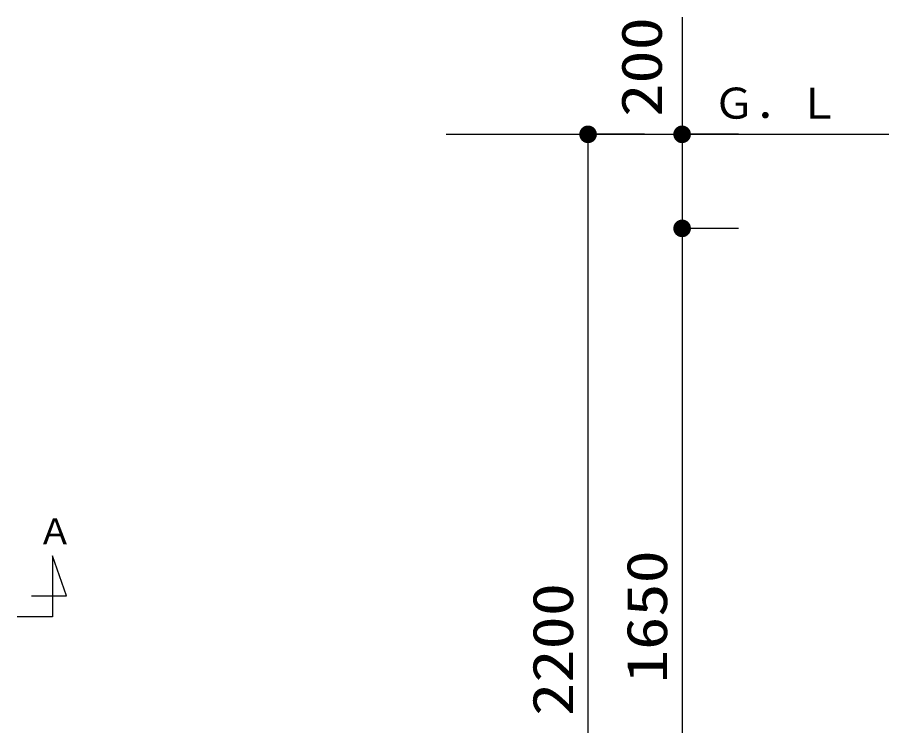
# Model space of a CAD drawing. Units: millimetres, scale not verified. Extents: x -8093 to 8093, y -5792 to 5792.
# Drawn here: x -3050 to -1211, y 521 to 2027 of the extents above; entities that cross this region are included whole.
import ezdxf
from ezdxf.enums import TextEntityAlignment as Align

# ---------------------------------------------------------------- set-up
doc = ezdxf.new("R2010")
doc.units = ezdxf.units.MM
doc.header["$LTSCALE"] = 30
for name, color, linetype, lineweight in [('0-1_00クル-フ-0躯体', 3, 'Continuous', 25), ('0-2_00クル-フ-1機器', 2, 'Continuous', 25), ('0-3_00クル-フ-6寸法', 132, 'Continuous', 25)]:
    doc.layers.add(name, color=color, linetype=linetype, lineweight=lineweight)
doc.styles.add('ＭＳ ゴシック', font='')
doc.styles.get('ＭＳ ゴシック').set_extended_font_data('MS Gothic')

msp = doc.modelspace()

# ---------------------------------------------------------------- linework, layer by layer
at = {"layer": '0-1_00クル-フ-0躯体'}
for points in [[(-2974.95, 882.19), (-2974.95, 752.19), (-3049.95, 752.19)], [(-3019.95, 797.19), (-2944.95, 797.19), (-2974.95, 882.19)]]:
    msp.add_lwpolyline(points, dxfattribs=at)
at = {"layer": '0-2_00クル-フ-1機器'}
msp.add_line((-2138.14, 1778.37), (1514.53, 1778.37), dxfattribs=at)
at = {"layer": '0-3_00クル-フ-6寸法', "color": 4}
for p, q in [((-1635.42, 1778.37), (-1635.42, 2027.27)), ((-1716, 1778.37), (-1836, 1778.37)), ((-1836, -421.26), (-1836, 1778.37)), ((-1516, 1778.37), (-1636, 1778.37)), ((-1636, 1778.37), (-1636, 1578.37)), ((-1516, 1578.37), (-1636, 1578.37)), ((-1516, 1578.37), (-1636, 1578.37)), ((-1636, 1578.37), (-1636, -71.63))]:
    msp.add_line(p, q, dxfattribs=at)
at = {"layer": '0-3_00クル-フ-6寸法'}
for points in [[(-1836, 1778.37), (-1854.41, 1781.88), (-1853.83, 1784.16)], [(-1836, 1778.37), (-1853.83, 1784.16), (-1852.96, 1786.35)], [(-1836, 1778.37), (-1852.96, 1786.35), (-1851.83, 1788.42)], [(-1836, 1778.37), (-1851.83, 1788.42), (-1850.44, 1790.32)], [(-1836, 1778.37), (-1850.44, 1790.32), (-1848.83, 1792.04)], [(-1836, 1778.37), (-1848.83, 1792.04), (-1847.02, 1793.54)], [(-1836, 1778.37), (-1847.02, 1793.54), (-1845.03, 1794.8)], [(-1836, 1778.37), (-1845.03, 1794.8), (-1842.9, 1795.8)], [(-1836, 1778.37), (-1842.9, 1795.8), (-1840.66, 1796.53)], [(-1836, 1778.37), (-1840.66, 1796.53), (-1838.35, 1796.97)], [(-1836, 1778.37), (-1838.35, 1796.97), (-1836, 1797.12)], [(-1836, 1778.37), (-1836, 1797.12), (-1833.65, 1796.97)], [(-1836, 1778.37), (-1833.65, 1796.97), (-1831.33, 1796.53)], [(-1836, 1778.37), (-1831.33, 1796.53), (-1829.09, 1795.8)], [(-1836, 1778.37), (-1829.09, 1795.8), (-1826.96, 1794.8)], [(-1836, 1778.37), (-1826.96, 1794.8), (-1824.97, 1793.54)], [(-1836, 1778.37), (-1824.97, 1793.54), (-1823.16, 1792.04)], [(-1836, 1778.37), (-1823.16, 1792.04), (-1821.55, 1790.32)], [(-1836, 1778.37), (-1821.55, 1790.32), (-1820.16, 1788.42)], [(-1836, 1778.37), (-1820.16, 1788.42), (-1819.03, 1786.35)], [(-1836, 1778.37), (-1819.03, 1786.35), (-1818.16, 1784.16)], [(-1836, 1778.37), (-1818.16, 1784.16), (-1817.58, 1781.88)], [(-1636, 1778.37), (-1654.41, 1781.88), (-1653.83, 1784.16)], [(-1636, 1778.37), (-1653.83, 1784.16), (-1652.96, 1786.35)], [(-1636, 1778.37), (-1652.96, 1786.35), (-1651.83, 1788.42)], [(-1636, 1778.37), (-1651.83, 1788.42), (-1650.44, 1790.32)], [(-1636, 1778.37), (-1650.44, 1790.32), (-1648.83, 1792.04)], [(-1636, 1778.37), (-1648.83, 1792.04), (-1647.02, 1793.54)], [(-1636, 1778.37), (-1647.02, 1793.54), (-1645.03, 1794.8)], [(-1636, 1778.37), (-1645.03, 1794.8), (-1642.9, 1795.8)], [(-1636, 1778.37), (-1642.9, 1795.8), (-1640.66, 1796.53)], [(-1636, 1778.37), (-1640.66, 1796.53), (-1638.35, 1796.97)], [(-1636, 1778.37), (-1638.35, 1796.97), (-1636, 1797.12)], [(-1636, 1778.37), (-1636, 1797.12), (-1633.65, 1796.97)], [(-1636, 1778.37), (-1633.65, 1796.97), (-1631.33, 1796.53)], [(-1636, 1778.37), (-1631.33, 1796.53), (-1629.09, 1795.8)], [(-1636, 1778.37), (-1629.09, 1795.8), (-1626.96, 1794.8)], [(-1636, 1778.37), (-1626.96, 1794.8), (-1624.97, 1793.54)], [(-1636, 1778.37), (-1624.97, 1793.54), (-1623.16, 1792.04)], [(-1636, 1778.37), (-1623.16, 1792.04), (-1621.55, 1790.32)], [(-1636, 1778.37), (-1621.55, 1790.32), (-1620.16, 1788.42)], [(-1636, 1778.37), (-1620.16, 1788.42), (-1619.03, 1786.35)], [(-1636, 1778.37), (-1619.03, 1786.35), (-1618.16, 1784.16)], [(-1636, 1778.37), (-1618.16, 1784.16), (-1617.58, 1781.88)], [(-1836, 1778.37), (-1854.71, 1779.55), (-1854.41, 1781.88)], [(-1836, 1778.37), (-1854.71, 1777.19), (-1854.71, 1779.55)], [(-1836, 1778.37), (-1854.41, 1774.86), (-1854.71, 1777.19)], [(-1836, 1778.37), (-1853.83, 1772.58), (-1854.41, 1774.86)], [(-1836, 1778.37), (-1852.96, 1770.39), (-1853.83, 1772.58)], [(-1836, 1778.37), (-1851.83, 1768.32), (-1852.96, 1770.39)], [(-1836, 1778.37), (-1850.44, 1766.42), (-1851.83, 1768.32)], [(-1836, 1778.37), (-1848.83, 1764.7), (-1850.44, 1766.42)], [(-1836, 1778.37), (-1847.02, 1763.2), (-1848.83, 1764.7)], [(-1836, 1778.37), (-1845.03, 1761.94), (-1847.02, 1763.2)], [(-1836, 1778.37), (-1842.9, 1760.94), (-1845.03, 1761.94)], [(-1836, 1778.37), (-1840.66, 1760.21), (-1842.9, 1760.94)], [(-1836, 1778.37), (-1838.35, 1759.77), (-1840.66, 1760.21)], [(-1836, 1778.37), (-1836, 1759.62), (-1838.35, 1759.77)], [(-1836, 1778.37), (-1817.58, 1781.88), (-1817.28, 1779.55)], [(-1836, 1778.37), (-1817.28, 1779.55), (-1817.28, 1777.19)], [(-1836, 1778.37), (-1833.65, 1759.77), (-1836, 1759.62)], [(-1836, 1778.37), (-1831.33, 1760.21), (-1833.65, 1759.77)], [(-1836, 1778.37), (-1829.09, 1760.94), (-1831.33, 1760.21)], [(-1836, 1778.37), (-1826.96, 1761.94), (-1829.09, 1760.94)], [(-1836, 1778.37), (-1824.97, 1763.2), (-1826.96, 1761.94)], [(-1836, 1778.37), (-1823.16, 1764.7), (-1824.97, 1763.2)], [(-1836, 1778.37), (-1821.55, 1766.42), (-1823.16, 1764.7)], [(-1836, 1778.37), (-1820.16, 1768.32), (-1821.55, 1766.42)], [(-1836, 1778.37), (-1819.03, 1770.39), (-1820.16, 1768.32)], [(-1836, 1778.37), (-1818.16, 1772.58), (-1819.03, 1770.39)], [(-1836, 1778.37), (-1817.58, 1774.86), (-1818.16, 1772.58)], [(-1836, 1778.37), (-1817.28, 1777.19), (-1817.58, 1774.86)], [(-1636, 1778.37), (-1654.71, 1779.55), (-1654.41, 1781.88)], [(-1636, 1778.37), (-1654.71, 1777.19), (-1654.71, 1779.55)], [(-1636, 1778.37), (-1654.41, 1774.86), (-1654.71, 1777.19)], [(-1636, 1778.37), (-1653.83, 1772.58), (-1654.41, 1774.86)], [(-1636, 1778.37), (-1652.96, 1770.39), (-1653.83, 1772.58)], [(-1636, 1778.37), (-1651.83, 1768.32), (-1652.96, 1770.39)], [(-1636, 1778.37), (-1650.44, 1766.42), (-1651.83, 1768.32)], [(-1636, 1778.37), (-1648.83, 1764.7), (-1650.44, 1766.42)], [(-1636, 1778.37), (-1647.02, 1763.2), (-1648.83, 1764.7)], [(-1636, 1778.37), (-1645.03, 1761.94), (-1647.02, 1763.2)], [(-1636, 1778.37), (-1642.9, 1760.94), (-1645.03, 1761.94)], [(-1636, 1778.37), (-1640.66, 1760.21), (-1642.9, 1760.94)], [(-1636, 1778.37), (-1638.35, 1759.77), (-1640.66, 1760.21)], [(-1636, 1778.37), (-1636, 1759.62), (-1638.35, 1759.77)], [(-1636, 1778.37), (-1617.58, 1781.88), (-1617.28, 1779.55)], [(-1636, 1778.37), (-1617.28, 1779.55), (-1617.28, 1777.19)], [(-1636, 1778.37), (-1633.65, 1759.77), (-1636, 1759.62)], [(-1636, 1778.37), (-1631.33, 1760.21), (-1633.65, 1759.77)], [(-1636, 1778.37), (-1629.09, 1760.94), (-1631.33, 1760.21)], [(-1636, 1778.37), (-1626.96, 1761.94), (-1629.09, 1760.94)], [(-1636, 1778.37), (-1624.97, 1763.2), (-1626.96, 1761.94)], [(-1636, 1778.37), (-1623.16, 1764.7), (-1624.97, 1763.2)], [(-1636, 1778.37), (-1621.55, 1766.42), (-1623.16, 1764.7)], [(-1636, 1778.37), (-1620.16, 1768.32), (-1621.55, 1766.42)], [(-1636, 1778.37), (-1619.03, 1770.39), (-1620.16, 1768.32)], [(-1636, 1778.37), (-1618.16, 1772.58), (-1619.03, 1770.39)], [(-1636, 1778.37), (-1617.58, 1774.86), (-1618.16, 1772.58)], [(-1636, 1778.37), (-1617.28, 1777.19), (-1617.58, 1774.86)], [(-1636, 1578.37), (-1654.71, 1579.55), (-1654.41, 1581.88)], [(-1636, 1578.37), (-1654.71, 1579.55), (-1654.41, 1581.88)], [(-1636, 1578.37), (-1654.41, 1581.88), (-1653.83, 1584.16)], [(-1636, 1578.37), (-1654.41, 1581.88), (-1653.83, 1584.16)], [(-1636, 1578.37), (-1653.83, 1584.16), (-1652.96, 1586.35)], [(-1636, 1578.37), (-1653.83, 1584.16), (-1652.96, 1586.35)], [(-1636, 1578.37), (-1652.96, 1586.35), (-1651.83, 1588.42)], [(-1636, 1578.37), (-1652.96, 1586.35), (-1651.83, 1588.42)], [(-1636, 1578.37), (-1651.83, 1588.42), (-1650.44, 1590.32)], [(-1636, 1578.37), (-1651.83, 1588.42), (-1650.44, 1590.32)], [(-1636, 1578.37), (-1650.44, 1590.32), (-1648.83, 1592.04)], [(-1636, 1578.37), (-1650.44, 1590.32), (-1648.83, 1592.04)], [(-1636, 1578.37), (-1648.83, 1592.04), (-1647.02, 1593.54)], [(-1636, 1578.37), (-1648.83, 1592.04), (-1647.02, 1593.54)], [(-1636, 1578.37), (-1647.02, 1593.54), (-1645.03, 1594.8)], [(-1636, 1578.37), (-1647.02, 1593.54), (-1645.03, 1594.8)], [(-1636, 1578.37), (-1645.03, 1594.8), (-1642.9, 1595.8)], [(-1636, 1578.37), (-1645.03, 1594.8), (-1642.9, 1595.8)], [(-1636, 1578.37), (-1642.9, 1595.8), (-1640.66, 1596.53)], [(-1636, 1578.37), (-1642.9, 1595.8), (-1640.66, 1596.53)], [(-1636, 1578.37), (-1640.66, 1596.53), (-1638.35, 1596.97)], [(-1636, 1578.37), (-1640.66, 1596.53), (-1638.35, 1596.97)], [(-1636, 1578.37), (-1638.35, 1596.97), (-1636, 1597.12)], [(-1636, 1578.37), (-1638.35, 1596.97), (-1636, 1597.12)], [(-1636, 1578.37), (-1636, 1597.12), (-1633.65, 1596.97)], [(-1636, 1578.37), (-1636, 1597.12), (-1633.65, 1596.97)], [(-1636, 1578.37), (-1633.65, 1596.97), (-1631.33, 1596.53)], [(-1636, 1578.37), (-1633.65, 1596.97), (-1631.33, 1596.53)], [(-1636, 1578.37), (-1631.33, 1596.53), (-1629.09, 1595.8)], [(-1636, 1578.37), (-1631.33, 1596.53), (-1629.09, 1595.8)], [(-1636, 1578.37), (-1629.09, 1595.8), (-1626.96, 1594.8)], [(-1636, 1578.37), (-1629.09, 1595.8), (-1626.96, 1594.8)], [(-1636, 1578.37), (-1626.96, 1594.8), (-1624.97, 1593.54)], [(-1636, 1578.37), (-1626.96, 1594.8), (-1624.97, 1593.54)], [(-1636, 1578.37), (-1624.97, 1593.54), (-1623.16, 1592.04)], [(-1636, 1578.37), (-1624.97, 1593.54), (-1623.16, 1592.04)], [(-1636, 1578.37), (-1623.16, 1592.04), (-1621.55, 1590.32)], [(-1636, 1578.37), (-1623.16, 1592.04), (-1621.55, 1590.32)], [(-1636, 1578.37), (-1621.55, 1590.32), (-1620.16, 1588.42)], [(-1636, 1578.37), (-1621.55, 1590.32), (-1620.16, 1588.42)], [(-1636, 1578.37), (-1620.16, 1588.42), (-1619.03, 1586.35)], [(-1636, 1578.37), (-1620.16, 1588.42), (-1619.03, 1586.35)], [(-1636, 1578.37), (-1619.03, 1586.35), (-1618.16, 1584.16)], [(-1636, 1578.37), (-1619.03, 1586.35), (-1618.16, 1584.16)], [(-1636, 1578.37), (-1618.16, 1584.16), (-1617.58, 1581.88)], [(-1636, 1578.37), (-1618.16, 1584.16), (-1617.58, 1581.88)], [(-1636, 1578.37), (-1617.58, 1581.88), (-1617.28, 1579.55)], [(-1636, 1578.37), (-1617.58, 1581.88), (-1617.28, 1579.55)], [(-1636, 1578.37), (-1654.71, 1577.19), (-1654.71, 1579.55)], [(-1636, 1578.37), (-1654.71, 1577.19), (-1654.71, 1579.55)], [(-1636, 1578.37), (-1654.41, 1574.86), (-1654.71, 1577.19)], [(-1636, 1578.37), (-1654.41, 1574.86), (-1654.71, 1577.19)], [(-1636, 1578.37), (-1653.83, 1572.58), (-1654.41, 1574.86)], [(-1636, 1578.37), (-1653.83, 1572.58), (-1654.41, 1574.86)], [(-1636, 1578.37), (-1652.96, 1570.39), (-1653.83, 1572.58)], [(-1636, 1578.37), (-1652.96, 1570.39), (-1653.83, 1572.58)], [(-1636, 1578.37), (-1651.83, 1568.32), (-1652.96, 1570.39)], [(-1636, 1578.37), (-1651.83, 1568.32), (-1652.96, 1570.39)], [(-1636, 1578.37), (-1650.44, 1566.42), (-1651.83, 1568.32)], [(-1636, 1578.37), (-1650.44, 1566.42), (-1651.83, 1568.32)], [(-1636, 1578.37), (-1648.83, 1564.7), (-1650.44, 1566.42)], [(-1636, 1578.37), (-1648.83, 1564.7), (-1650.44, 1566.42)], [(-1636, 1578.37), (-1647.02, 1563.2), (-1648.83, 1564.7)], [(-1636, 1578.37), (-1647.02, 1563.2), (-1648.83, 1564.7)], [(-1636, 1578.37), (-1645.03, 1561.94), (-1647.02, 1563.2)], [(-1636, 1578.37), (-1645.03, 1561.94), (-1647.02, 1563.2)], [(-1636, 1578.37), (-1642.9, 1560.94), (-1645.03, 1561.94)], [(-1636, 1578.37), (-1642.9, 1560.94), (-1645.03, 1561.94)], [(-1636, 1578.37), (-1640.66, 1560.21), (-1642.9, 1560.94)], [(-1636, 1578.37), (-1640.66, 1560.21), (-1642.9, 1560.94)], [(-1636, 1578.37), (-1638.35, 1559.77), (-1640.66, 1560.21)], [(-1636, 1578.37), (-1638.35, 1559.77), (-1640.66, 1560.21)], [(-1636, 1578.37), (-1636, 1559.62), (-1638.35, 1559.77)], [(-1636, 1578.37), (-1636, 1559.62), (-1638.35, 1559.77)], [(-1636, 1578.37), (-1617.28, 1579.55), (-1617.28, 1577.19)], [(-1636, 1578.37), (-1617.28, 1579.55), (-1617.28, 1577.19)], [(-1636, 1578.37), (-1633.65, 1559.77), (-1636, 1559.62)], [(-1636, 1578.37), (-1631.33, 1560.21), (-1633.65, 1559.77)], [(-1636, 1578.37), (-1629.09, 1560.94), (-1631.33, 1560.21)], [(-1636, 1578.37), (-1626.96, 1561.94), (-1629.09, 1560.94)], [(-1636, 1578.37), (-1624.97, 1563.2), (-1626.96, 1561.94)], [(-1636, 1578.37), (-1623.16, 1564.7), (-1624.97, 1563.2)], [(-1636, 1578.37), (-1621.55, 1566.42), (-1623.16, 1564.7)], [(-1636, 1578.37), (-1620.16, 1568.32), (-1621.55, 1566.42)], [(-1636, 1578.37), (-1619.03, 1570.39), (-1620.16, 1568.32)], [(-1636, 1578.37), (-1618.16, 1572.58), (-1619.03, 1570.39)], [(-1636, 1578.37), (-1617.58, 1574.86), (-1618.16, 1572.58)], [(-1636, 1578.37), (-1617.28, 1577.19), (-1617.58, 1574.86)], [(-1636, 1578.37), (-1633.65, 1559.77), (-1636, 1559.62)], [(-1636, 1578.37), (-1631.33, 1560.21), (-1633.65, 1559.77)], [(-1636, 1578.37), (-1629.09, 1560.94), (-1631.33, 1560.21)], [(-1636, 1578.37), (-1626.96, 1561.94), (-1629.09, 1560.94)], [(-1636, 1578.37), (-1624.97, 1563.2), (-1626.96, 1561.94)], [(-1636, 1578.37), (-1623.16, 1564.7), (-1624.97, 1563.2)], [(-1636, 1578.37), (-1621.55, 1566.42), (-1623.16, 1564.7)], [(-1636, 1578.37), (-1620.16, 1568.32), (-1621.55, 1566.42)], [(-1636, 1578.37), (-1619.03, 1570.39), (-1620.16, 1568.32)], [(-1636, 1578.37), (-1618.16, 1572.58), (-1619.03, 1570.39)], [(-1636, 1578.37), (-1617.58, 1574.86), (-1618.16, 1572.58)], [(-1636, 1578.37), (-1617.28, 1577.19), (-1617.58, 1574.86)]]:
    msp.add_solid(points, dxfattribs=at)

# ---------------------------------------------------------------- texts
at = {"layer": '0-1_00クル-フ-0躯体', "color": 4, "style": 'ＭＳ ゴシック'}
msp.add_text('Ａ', height=54.99, dxfattribs=at).set_placement((-3006.98, 890.1), align=Align.BOTTOM_LEFT)
at = {"layer": '0-2_00クル-フ-1機器', "color": 4, "style": 'ＭＳ ゴシック'}
msp.add_text('Ｇ．Ｌ', height=65.98, dxfattribs=at).set_placement((-1570.45, 1791.92), align=Align.BOTTOM_LEFT)
at = {"layer": '0-3_00クル-フ-6寸法', "color": 3, "style": 'ＭＳ ゴシック', "width": 1.2}
for s, p in [('200', (-1653.09, 1815.49)), ('1650', (-1641.84, 611.08)), ('2200', (-1841.84, 541.41))]:
    msp.add_text(s, height=86.66, rotation=90, dxfattribs=at).set_placement(p, align=Align.BOTTOM_LEFT)

doc.saveas('drawing.dxf')
